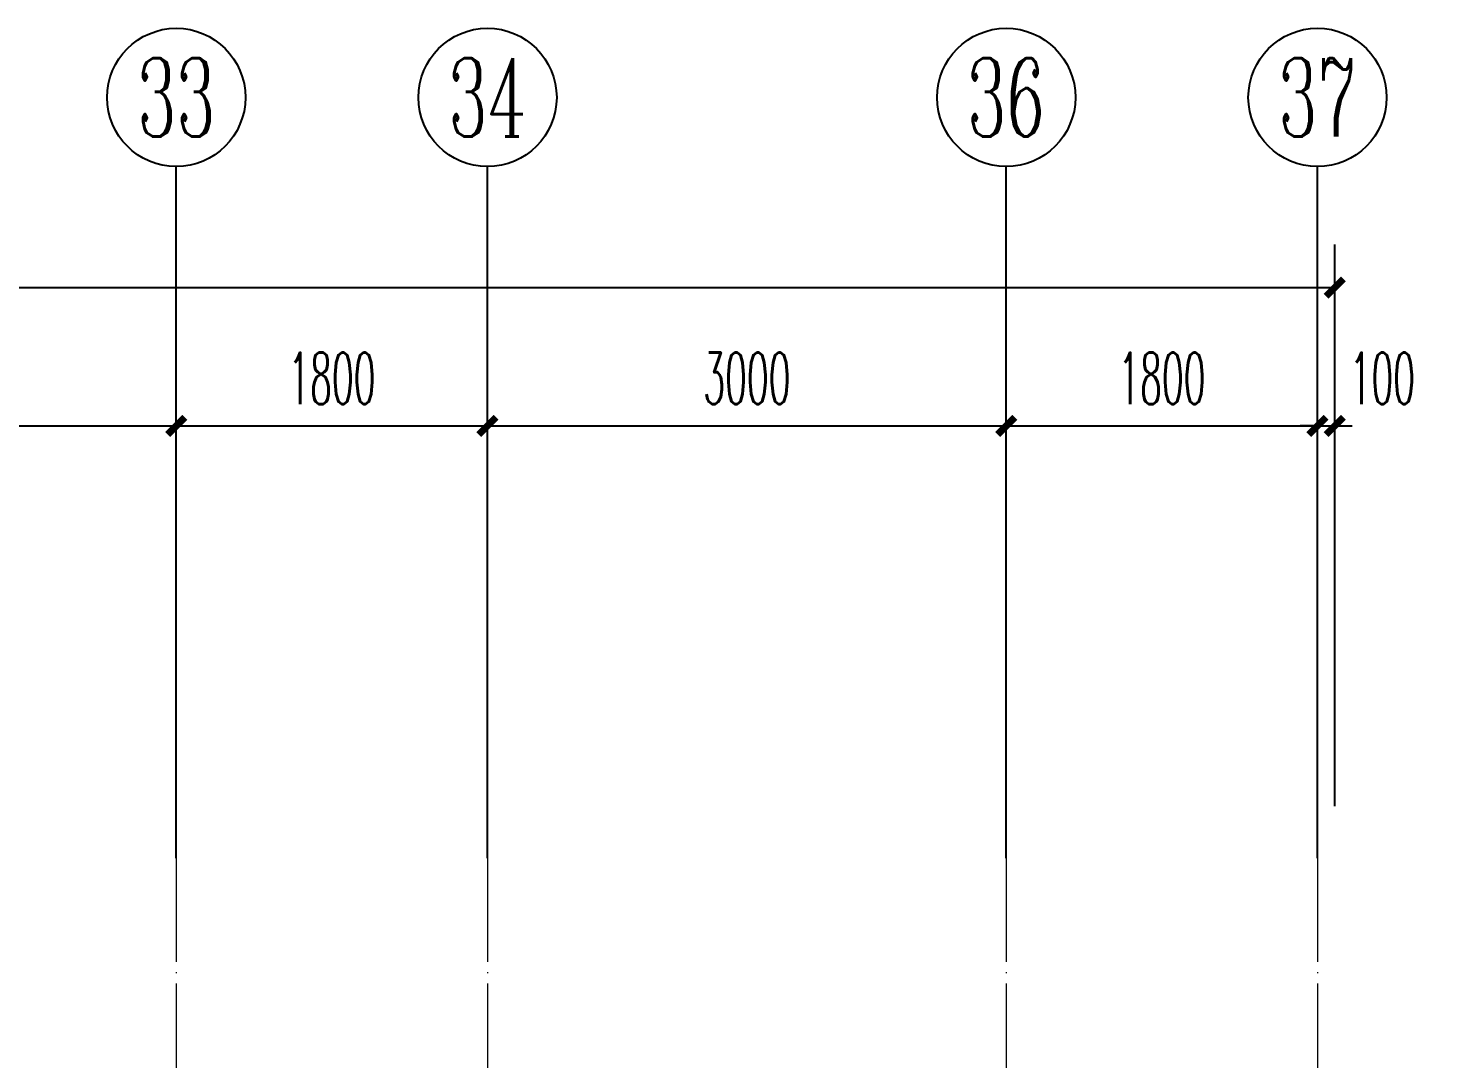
# Model space of a CAD drawing. Extents: x 27938 to 650306, y -92720 to 1524912.
# Drawn here: x 319461 to 327629, y 531630 to 537590 of the extents above; entities that cross this region are included whole.
import ezdxf
from ezdxf.enums import TextEntityAlignment as Align

# ---------------------------------------------------------------- set-up
doc = ezdxf.new("R2010")
doc.units = 0
doc.header["$LTSCALE"] = 1000
doc.header["$MEASUREMENT"] = 0
doc.linetypes.add('DOTE', pattern=[2.42, 2, -0.2, 0.02, -0.2])
doc.layers.add('AXIS', color=3, linetype='Continuous')
doc.layers.add('AXIS_TEXT', color=4, linetype='Continuous')
doc.layers.add('DOTE', color=19, linetype='DOTE', lineweight=9)
doc.styles.add('_TCH_AXIS', font='COMPLEX', dxfattribs={"bigfont": 'GBCBIG'})
doc.styles.add('_TCH_DIM_T3', font='SIMPLEX.shx', dxfattribs={"width": 0.494118, "bigfont": 'GBCBIG.shx'})
doc.styles.add('COMPLEX', font='COMPLEX')
doc.dimstyles.new('_TCH_ARCH&&100', dxfattribs={"dimtxt": 297.5, "dimasz": 100, "dimexe": 250, "dimexo": 300, "dimgap": 126.25, "dimtad": 1, "dimdec": 0, "dimzin": 0, "dimdsep": 46, "dimtxsty": '_TCH_DIM_T3', "dimblk": 'ARCHTICK', "dimcen": 0.09, "dimclrt": 4, "dimazin": 2, "dimtfac": 1, "dimtdec": 0, "dimtix": 1, "dimtmove": 2, "dimatfit": 3, "dimfxl": 1, "dimtolj": 1, "dimtzin": 0, "dimarcsym": 0})

# ---------------------------------------------------------------- blocks, each defined once
blk = doc.blocks.new('FGDGDRGSDGDG')
at = {"layer": 'DOTE', "linetype": 'DOTE', "ltscale": 0.3}
for p, q in [((538382.5, 529998.5), (538382.5, 513948.5)), ((540182.5, 529998.5), (540182.5, 522348.5)), ((543182.5, 529998.5), (543182.5, 522348.5)), ((544982.5, 529998.5), (544982.5, 513948.5))]:
    blk.add_line(p, q, dxfattribs=at)
blk = doc.blocks.new('_ArchTick')
at = {"color": 0, "linetype": 'ByBlock', "const_width": 0.4}
blk.add_lwpolyline([(-0.5, -0.5), (0.5, 0.5)], dxfattribs=at)
blk = doc.blocks.new('*D894')
at = {"layer": 'AXIS', "color": 0, "lineweight": -2}
for p, q in [((326916.6, 533090.4), (326916.6, 535540.4)), ((327016.6, 533090.4), (327016.6, 535540.4)), ((326916.6, 535290.4), (326816.6, 535290.4)), ((326916.6, 535290.4), (327016.6, 535290.4)), ((327016.6, 535290.4), (327116.6, 535290.4))]:
    blk.add_line(p, q, dxfattribs=at)
at = {"layer": 'Defpoints', "color": 0}
for p in [(327016.6, 535290.4), (326916.6, 532790.4), (327016.6, 532790.4)]:
    blk.add_point(p, dxfattribs=at)
at = {"layer": 'AXIS', "color": 0, "lineweight": -2, "xscale": 100, "yscale": 100, "zscale": 100}
blk.add_blockref('_ArchTick', (326916.6, 535290.4), dxfattribs=at)
at = {"layer": 'AXIS', "color": 0, "lineweight": -2, "xscale": 100, "yscale": 100, "zscale": 100, "rotation": 180}
blk.add_blockref('_ArchTick', (327016.6, 535290.4), dxfattribs=at)
at = {"layer": 'AXIS', "color": 4, "insert": (327291.6, 535565.4), "char_height": 297.5, "attachment_point": 5, "style": '_TCH_DIM_T3'}
blk.add_mtext('\\A1;100', dxfattribs=at)
blk = doc.blocks.new('*D895')
at = {"layer": 'AXIS', "color": 0, "lineweight": -2}
for p, q in [((325116.6, 533090.4), (325116.6, 535540.4)), ((326916.6, 533090.4), (326916.6, 535540.4)), ((325116.6, 535290.4), (326916.6, 535290.4))]:
    blk.add_line(p, q, dxfattribs=at)
at = {"layer": 'Defpoints', "color": 0}
for p in [(326916.6, 535290.4), (325116.6, 532790.4), (326916.6, 532790.4)]:
    blk.add_point(p, dxfattribs=at)
at = {"layer": 'AXIS', "color": 0, "lineweight": -2, "xscale": 100, "yscale": 100, "zscale": 100, "rotation": 180}
blk.add_blockref('_ArchTick', (325116.6, 535290.4), dxfattribs=at)
at = {"layer": 'AXIS', "color": 0, "lineweight": -2, "xscale": 100, "yscale": 100, "zscale": 100}
blk.add_blockref('_ArchTick', (326916.6, 535290.4), dxfattribs=at)
at = {"layer": 'AXIS', "color": 4, "insert": (326016.6, 535565.4), "char_height": 297.5, "attachment_point": 5, "style": '_TCH_DIM_T3'}
blk.add_mtext('\\A1;1800', dxfattribs=at)
blk = doc.blocks.new('*D896')
at = {"layer": 'AXIS', "color": 0, "lineweight": -2}
for p, q in [((322116.6, 533090.4), (322116.6, 535540.4)), ((325116.6, 533090.4), (325116.6, 535540.4)), ((322116.6, 535290.4), (325116.6, 535290.4))]:
    blk.add_line(p, q, dxfattribs=at)
at = {"layer": 'Defpoints', "color": 0}
for p in [(325116.6, 535290.4), (322116.6, 532790.4), (325116.6, 532790.4)]:
    blk.add_point(p, dxfattribs=at)
at = {"layer": 'AXIS', "color": 0, "lineweight": -2, "xscale": 100, "yscale": 100, "zscale": 100, "rotation": 180}
blk.add_blockref('_ArchTick', (322116.6, 535290.4), dxfattribs=at)
at = {"layer": 'AXIS', "color": 0, "lineweight": -2, "xscale": 100, "yscale": 100, "zscale": 100}
blk.add_blockref('_ArchTick', (325116.6, 535290.4), dxfattribs=at)
at = {"layer": 'AXIS', "color": 4, "insert": (323616.6, 535565.4), "char_height": 297.5, "attachment_point": 5, "style": '_TCH_DIM_T3'}
blk.add_mtext('\\A1;3000', dxfattribs=at)
blk = doc.blocks.new('*D897')
at = {"layer": 'AXIS', "color": 0, "lineweight": -2}
for p, q in [((320316.6, 533090.4), (320316.6, 535540.4)), ((322116.6, 533090.4), (322116.6, 535540.4)), ((320316.6, 535290.4), (322116.6, 535290.4))]:
    blk.add_line(p, q, dxfattribs=at)
at = {"layer": 'Defpoints', "color": 0}
for p in [(322116.6, 535290.4), (320316.6, 532790.4), (322116.6, 532790.4)]:
    blk.add_point(p, dxfattribs=at)
at = {"layer": 'AXIS', "color": 0, "lineweight": -2, "xscale": 100, "yscale": 100, "zscale": 100, "rotation": 180}
blk.add_blockref('_ArchTick', (320316.6, 535290.4), dxfattribs=at)
at = {"layer": 'AXIS', "color": 0, "lineweight": -2, "xscale": 100, "yscale": 100, "zscale": 100}
blk.add_blockref('_ArchTick', (322116.6, 535290.4), dxfattribs=at)
at = {"layer": 'AXIS', "color": 4, "insert": (321216.6, 535565.4), "char_height": 297.5, "attachment_point": 5, "style": '_TCH_DIM_T3'}
blk.add_mtext('\\A1;1800', dxfattribs=at)
blk = doc.blocks.new('*D898')
at = {"layer": 'AXIS', "color": 0, "lineweight": -2}
for p, q in [((317116.6, 533090.4), (317116.6, 535540.4)), ((320316.6, 533090.4), (320316.6, 535540.4)), ((317116.6, 535290.4), (320316.6, 535290.4))]:
    blk.add_line(p, q, dxfattribs=at)
at = {"layer": 'Defpoints', "color": 0}
for p in [(320316.6, 535290.4), (317116.6, 532790.4), (320316.6, 532790.4)]:
    blk.add_point(p, dxfattribs=at)
at = {"layer": 'AXIS', "color": 0, "lineweight": -2, "xscale": 100, "yscale": 100, "zscale": 100, "rotation": 180}
blk.add_blockref('_ArchTick', (317116.6, 535290.4), dxfattribs=at)
at = {"layer": 'AXIS', "color": 0, "lineweight": -2, "xscale": 100, "yscale": 100, "zscale": 100}
blk.add_blockref('_ArchTick', (320316.6, 535290.4), dxfattribs=at)
at = {"layer": 'AXIS', "color": 4, "insert": (318716.6, 535565.4), "char_height": 297.5, "attachment_point": 5, "style": '_TCH_DIM_T3'}
blk.add_mtext('\\A1;3200', dxfattribs=at)
blk = doc.blocks.new('*D954')
at = {"layer": 'AXIS', "color": 0, "lineweight": -2}
for p, q in [((272016.6, 533090.4), (272016.6, 536340.4)), ((327016.6, 533090.4), (327016.6, 536340.4)), ((272016.6, 536090.4), (327016.6, 536090.4))]:
    blk.add_line(p, q, dxfattribs=at)
at = {"layer": 'Defpoints', "color": 0}
for p in [(327016.6, 536090.4), (272016.6, 532790.4), (327016.6, 532790.4)]:
    blk.add_point(p, dxfattribs=at)
at = {"layer": 'AXIS', "color": 0, "lineweight": -2, "xscale": 100, "yscale": 100, "zscale": 100, "rotation": 180}
blk.add_blockref('_ArchTick', (272016.6, 536090.4), dxfattribs=at)
at = {"layer": 'AXIS', "color": 0, "lineweight": -2, "xscale": 100, "yscale": 100, "zscale": 100}
blk.add_blockref('_ArchTick', (327016.6, 536090.4), dxfattribs=at)
at = {"layer": 'AXIS', "color": 4, "insert": (299516.6, 536365.4), "char_height": 297.5, "attachment_point": 5, "style": '_TCH_DIM_T3'}
blk.add_mtext('\\A1;55000', dxfattribs=at)
blk = doc.blocks.new('_AXISO')
blk.add_circle((0, 0), 0.5)
at = {"layer": 'AXIS_TEXT', "style": 'COMPLEX', "width": 1.041667}
blk.add_attdef('A', text='', height=0.56, dxfattribs=at).set_placement((-0.25, -0.28), (0.25, -0.28), align=Align.FIT)

msp = doc.modelspace()

# ---------------------------------------------------------------- linework, layer by layer
at = {"layer": 'AXIS'}
for p, q in [((320316.6, 532790.4), (320316.6, 536790.4)), ((322116.6, 532790.4), (322116.6, 536790.4)), ((325116.6, 532790.4), (325116.6, 536790.4)), ((326916.6, 532790.4), (326916.6, 536790.4))]:
    msp.add_line(p, q, dxfattribs=at)

# ---------------------------------------------------------------- block references
msp.add_blockref('FGDGDRGSDGDG', (-218065.9, 2792))
ref = msp.add_blockref('_AXISO', (320316.6, 537190.4), dxfattribs=dict(at, xscale=800, yscale=800, zscale=800))
ref.add_attrib('A', '33', dxfattribs={"layer": 'AXIS_TEXT', "height": 452.55, "style": '_TCH_AXIS', "width": 0.636364}).set_placement((320090.3, 536964.2), (320542.9, 536964.2), align=Align.FIT)
ref = msp.add_blockref('_AXISO', (322116.6, 537190.4), dxfattribs=dict(at, xscale=800, yscale=800, zscale=800))
ref.add_attrib('A', '34', dxfattribs={"layer": 'AXIS_TEXT', "height": 452.55, "style": '_TCH_AXIS', "width": 0.6}).set_placement((321890.3, 536964.2), (322342.9, 536964.2), align=Align.FIT)
ref = msp.add_blockref('_AXISO', (325116.6, 537190.4), dxfattribs=dict(at, xscale=800, yscale=800, zscale=800))
ref.add_attrib('A', '36', dxfattribs={"layer": 'AXIS_TEXT', "height": 452.55, "style": '_TCH_AXIS', "width": 0.636364}).set_placement((324890.3, 536964.2), (325342.9, 536964.2), align=Align.FIT)
ref = msp.add_blockref('_AXISO', (326916.6, 537190.4), dxfattribs=dict(at, xscale=800, yscale=800, zscale=800))
ref.add_attrib('A', '37', dxfattribs={"layer": 'AXIS_TEXT', "height": 452.55, "style": '_TCH_AXIS', "width": 0.636364}).set_placement((326690.3, 536964.2), (327142.9, 536964.2), align=Align.FIT)

# ---------------------------------------------------------------- dimensions: what is measured, and where the dimension line sits
for p1, p2, distance, picture, middle in [((272016.6, 532790.4), (327016.6, 532790.4), 3300, '*D954', (299516.6, 536365.4)), ((317116.6, 532790.4), (320316.6, 532790.4), 2500, '*D898', (318716.6, 535565.4)), ((320316.6, 532790.4), (322116.6, 532790.4), 2500, '*D897', (321216.6, 535565.4)), ((322116.6, 532790.4), (325116.6, 532790.4), 2500, '*D896', (323616.6, 535565.4)), ((325116.6, 532790.4), (326916.6, 532790.4), 2500, '*D895', (326016.6, 535565.4))]:
    dim = msp.add_aligned_dim(p1=p1, p2=p2, distance=distance, dimstyle='_TCH_ARCH&&100', dxfattribs=at)
    dim.commit()
    dim.dimension.update_dxf_attribs({"geometry": picture, "text_midpoint": middle})
dim = msp.add_linear_dim(base=(327016.6, 535290.4), p1=(326916.6, 532790.4), p2=(327016.6, 532790.4), angle=0, dimstyle='_TCH_ARCH&&100', dxfattribs=at)
dim.commit()
dim.dimension.update_dxf_attribs({"geometry": '*D894', "text_midpoint": (327291.6, 535565.4), "dimtype": 129})

doc.saveas('drawing.dxf')
